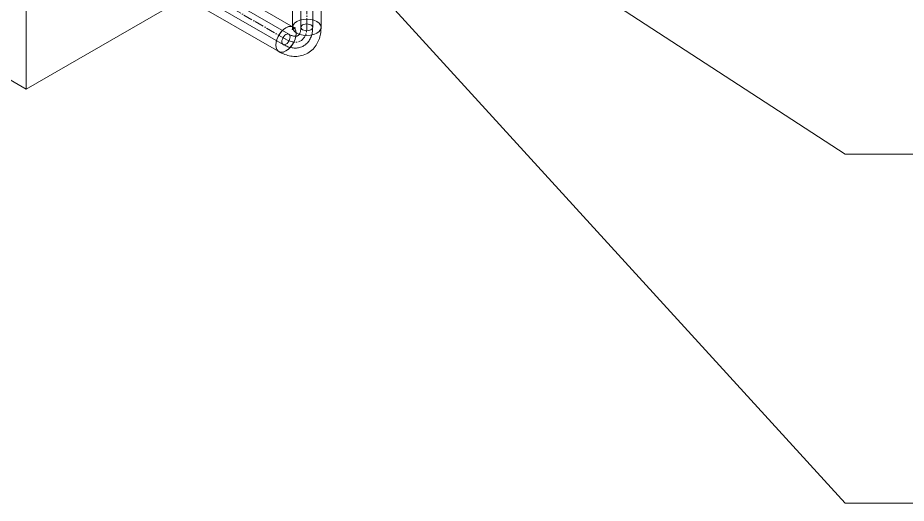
# Model space of a CAD drawing. Header units: millimetres. Extents: x -88595 to 880822, y -1054509 to -148035.
# Drawn here: x 420867 to 421825, y -325738 to -325215 of the extents above; entities that cross this region are included whole.
import ezdxf

# ---------------------------------------------------------------- set-up
doc = ezdxf.new("R2010")
doc.units = ezdxf.units.MM
doc.linetypes.add('$12$ADSK_Осевая', pattern=[14, 10, -2, 0, -2])
doc.linetypes.add('$13$ADSK_Осевая', pattern=[14, 10, -2, 0, -2])
for name, color, linetype, lineweight in [('Изоляция', 7, 'Continuous', 18), ('Марки', 7, 'Continuous', 20), ('Оборудование', 7, 'Continuous', 18), ('Трубопровод', 7, 'Continuous', 18), ('Трубопроводы', 7, 'Continuous', 18)]:
    doc.layers.add(name, color=color, linetype=linetype, lineweight=lineweight)

# ---------------------------------------------------------------- blocks, each defined once
blk = doc.blocks.new('$0$ADSK_Канальный блок кондиционера1 - AD162MJERAB-3266614-В_ОВ3_3')
at = {"layer": 'Оборудование'}
for p, q in [((-28336.81, 10658.26), (-27806.48, 10352.07)), ((-27313.63, 10636.62), (-27806.48, 10352.07)), ((-27806.48, 10352.07), (-27806.48, 10556.2))]:
    blk.add_line(p, q, dxfattribs=at)
blk = doc.blocks.new('$0$ADSK_МедьПайка_Отвод-гнутая труба - Отвод _гнутая труба_-V93-В_ОВ3_3')
at = {"layer": 'Трубопроводы', "color": 134, "true_color": 0x00a6a6}
for points in [[(-25109.43, 9021.74, 0), (-25109.18, 9021.9, 0), (-25108.94, 9022.07, 0), (-25108.7, 9022.27, 0), (-25108.47, 9022.5, 0), (-25108.23, 9022.75, 0), (-25108.01, 9023.03, 0), (-25107.78, 9023.35, 0), (-25107.56, 9023.71, 0), (-25107.34, 9024.11, 0), (-25107.14, 9024.54, 0), (-25106.94, 9025.02, 0), (-25106.76, 9025.54, 0), (-25106.59, 9026.1, 0), (-25106.44, 9026.7, 0), (-25106.31, 9027.34, 0), (-25106.21, 9028.02, 0), (-25106.12, 9028.73, 0), (-25106.07, 9029.48, 0), (-25106.03, 9030.27, 0), (-25106.03, 9030.78, 0)], [(-25104.17, 9033.37, 0), (-25105.18, 9032.61, 0), (-25105.81, 9031.73, 0), (-25106.03, 9030.78, 0), (-25105.81, 9029.83, 0), (-25105.18, 9028.94, 0), (-25104.17, 9028.19, 0), (-25102.85, 9027.6, 0), (-25101.32, 9027.24, 0), (-25099.68, 9027.11, 0), (-25098.04, 9027.24, 0), (-25096.5, 9027.6, 0), (-25095.19, 9028.19, 0)], [(-25095.19, 9028.19, 0), (-25094.18, 9028.94, 0), (-25093.55, 9029.83, 0), (-25093.33, 9030.78, 0), (-25093.55, 9031.73, 0), (-25094.18, 9032.61, 0), (-25095.19, 9033.37, 0), (-25096.5, 9033.95, 0), (-25098.04, 9034.32, 0), (-25099.68, 9034.44, 0), (-25101.32, 9034.32, 0), (-25102.85, 9033.95, 0), (-25104.17, 9033.37, 0)], [(-25103.08, 9010.74, 0), (-25102.08, 9011.37, 0), (-25101.14, 9012.05, 0), (-25100.24, 9012.8, 0), (-25099.39, 9013.61, 0), (-25098.6, 9014.48, 0), (-25097.87, 9015.39, 0), (-25097.19, 9016.34, 0), (-25096.58, 9017.33, 0), (-25096.02, 9018.36, 0), (-25095.52, 9019.42, 0), (-25095.07, 9020.51, 0), (-25094.68, 9021.63, 0), (-25094.34, 9022.76, 0), (-25094.05, 9023.92, 0), (-25093.81, 9025.1, 0), (-25093.62, 9026.3, 0), (-25093.48, 9027.51, 0), (-25093.39, 9028.74, 0), (-25093.34, 9029.98, 0), (-25093.33, 9030.78, 0)], [(-25122.13, 9012.63, 0), (-25123.29, 9012.14, 0), (-25124.37, 9012.03, 0), (-25125.3, 9012.32, 0), (-25126.02, 9012.98, 0), (-25126.47, 9013.97, 0), (-25126.62, 9015.22, 0), (-25126.47, 9016.65, 0), (-25126.02, 9018.16, 0), (-25125.3, 9019.65, 0), (-25124.37, 9021.01, 0), (-25123.29, 9022.15, 0), (-25122.13, 9023, 0)], [(-25122.13, 9023, 0), (-25120.97, 9023.5, 0), (-25119.88, 9023.6, 0), (-25118.95, 9023.32, 0), (-25118.24, 9022.65, 0), (-25117.79, 9021.66, 0), (-25117.64, 9020.41, 0), (-25117.79, 9018.98, 0), (-25118.24, 9017.47, 0), (-25118.95, 9015.98, 0), (-25119.88, 9014.62, 0), (-25120.97, 9013.48, 0), (-25122.13, 9012.63, 0)], [(-25109.43, 9021.74, 0), (-25109.69, 9021.6, 0), (-25109.96, 9021.48, 0), (-25110.25, 9021.38, 0), (-25110.56, 9021.29, 0), (-25110.9, 9021.21, 0), (-25111.26, 9021.16, 0), (-25111.65, 9021.12, 0), (-25112.07, 9021.11, 0), (-25112.52, 9021.12, 0), (-25113, 9021.16, 0), (-25113.51, 9021.23, 0), (-25114.05, 9021.33, 0), (-25114.62, 9021.46, 0), (-25115.22, 9021.64, 0), (-25115.84, 9021.84, 0), (-25116.48, 9022.09, 0), (-25117.14, 9022.38, 0), (-25117.81, 9022.7, 0), (-25118.51, 9023.06, 0), (-25118.95, 9023.32, 0)], [(-25103.08, 9010.74, 0), (-25104.12, 9010.19, 0), (-25105.19, 9009.72, 0), (-25106.29, 9009.31, 0), (-25107.41, 9008.98, 0), (-25108.55, 9008.73, 0), (-25109.71, 9008.55, 0), (-25110.87, 9008.44, 0), (-25112.04, 9008.41, 0), (-25113.21, 9008.44, 0), (-25114.38, 9008.53, 0), (-25115.54, 9008.69, 0), (-25116.7, 9008.91, 0), (-25117.86, 9009.18, 0), (-25119.01, 9009.51, 0), (-25120.15, 9009.9, 0), (-25121.28, 9010.33, 0), (-25122.4, 9010.82, 0), (-25123.51, 9011.35, 0), (-25124.61, 9011.93, 0), (-25125.3, 9012.32, 0)]]:
    blk.add_polyline3d(points, dxfattribs=at)
blk = doc.blocks.new('$0$ADSK_M_Трубы - Диаметр_10-3265709-В_ОВ3_3')
at = {"layer": 'Марки'}
blk.add_line((-19808.77, 11394.76), (-18808.77, 11394.76), dxfattribs=at)

msp = doc.modelspace()

# ---------------------------------------------------------------- linework, layer by layer
at = {"layer": 'Изоляция', "color": 134, "true_color": 0x00a6a6}
for p, q in [((421163.69, -324826.14), (421163.69, -325225)), ((421194.39, -325225), (421194.39, -324826.14)), ((421164.27, -325224.67), (421006.41, -325133.53)), ((420991.06, -325160.11), (421148.92, -325251.26))]:
    msp.add_line(p, q, dxfattribs=at)
for points in [[(421156.59, -325225.43, 0), (421159.01, -325224.35, 0), (421161.3, -325223.95, 0), (421163.36, -325224.26, 0), (421165.08, -325225.25, 0), (421166.37, -325226.88, 0), (421167.18, -325229.07, 0), (421167.45, -325231.7, 0)], [(421167.45, -325231.7, 0), (421167.08, -325228.67, 0), (421165.99, -325226.27, 0), (421164.27, -325224.67, 0), (421162.02, -325223.97, 0), (421159.4, -325224.23, 0), (421156.59, -325225.43, 0)], [(421168.19, -325231.27, 0), (421165.75, -325229.43, 0), (421164.22, -325227.29, 0), (421163.69, -325225, 0), (421164.22, -325222.71, 0), (421165.75, -325220.57, 0), (421168.19, -325218.73, 0)], [(421168.19, -325218.73, 0), (421165.75, -325220.57, 0), (421164.22, -325222.71, 0), (421163.69, -325225, 0), (421164.22, -325227.29, 0), (421165.75, -325229.43, 0), (421168.19, -325231.27, 0)], [(421166.7, -325225.67, 0), (421166.67, -325225.67, 0), (421166.59, -325225.66, 0), (421166.46, -325225.63, 0), (421166.28, -325225.58, 0), (421166.04, -325225.5, 0), (421165.77, -325225.4, 0), (421165.45, -325225.27, 0), (421165.09, -325225.11, 0), (421164.7, -325224.91, 0), (421164.28, -325224.67, 0), (421164.27, -325224.67, 0)], [(421168.19, -325218.73, 0), (421171.37, -325217.33, 0), (421175.07, -325216.44, 0), (421179.04, -325216.14, 0), (421183.02, -325216.44, 0), (421186.72, -325217.33, 0), (421189.9, -325218.73, 0)], [(421189.9, -325218.73, 0), (421186.72, -325217.33, 0), (421183.02, -325216.44, 0), (421179.04, -325216.14, 0), (421175.07, -325216.44, 0), (421171.37, -325217.33, 0), (421168.19, -325218.73, 0)], [(421189.9, -325218.73, 0), (421192.34, -325220.57, 0), (421193.87, -325222.71, 0), (421194.39, -325225, 0), (421193.87, -325227.29, 0), (421192.34, -325229.43, 0), (421189.9, -325231.27, 0)], [(421189.9, -325231.27, 0), (421192.34, -325229.43, 0), (421193.87, -325227.29, 0), (421194.39, -325225, 0), (421193.87, -325222.71, 0), (421192.34, -325220.57, 0), (421189.9, -325218.73, 0)], [(421156.59, -325225.43, 0), (421153.78, -325227.48, 0), (421151.17, -325230.24, 0), (421148.92, -325233.53, 0), (421147.19, -325237.12, 0), (421146.11, -325240.77, 0), (421145.74, -325244.23, 0)], [(421145.74, -325244.23, 0), (421146.01, -325241.28, 0), (421146.82, -325238.17, 0), (421148.11, -325235.04, 0), (421149.83, -325232.07, 0), (421151.89, -325229.39, 0), (421154.18, -325227.14, 0), (421156.59, -325225.43, 0)], [(421156.59, -325250.5, 0), (421159.4, -325248.45, 0), (421162.02, -325245.68, 0), (421164.27, -325242.39, 0), (421165.99, -325238.8, 0), (421167.08, -325235.15, 0), (421167.45, -325231.7, 0)], [(421167.45, -325231.7, 0), (421167.18, -325234.64, 0), (421166.37, -325237.76, 0), (421165.08, -325240.88, 0), (421163.36, -325243.86, 0), (421161.3, -325246.54, 0), (421159.01, -325248.79, 0), (421156.59, -325250.5, 0)], [(421163.35, -325227.61, 0), (421163.36, -325227.58, 0), (421163.39, -325227.51, 0), (421163.43, -325227.38, 0), (421163.48, -325227.19, 0), (421163.53, -325226.96, 0), (421163.58, -325226.67, 0), (421163.63, -325226.32, 0), (421163.66, -325225.93, 0), (421163.69, -325225.5, 0), (421163.69, -325225.01, 0), (421163.69, -325225, 0)], [(421164.79, -325226.24, 0), (421164.51, -325226.42, 0), (421164.26, -325226.6, 0), (421164.02, -325226.8, 0), (421163.82, -325226.99, 0), (421163.66, -325227.17, 0), (421163.53, -325227.32, 0), (421163.44, -325227.45, 0), (421163.38, -325227.55, 0), (421163.35, -325227.6, 0), (421163.35, -325227.61, 0)], [(421164.79, -325226.24, 0), (421165.08, -325226.09, 0), (421165.38, -325225.96, 0), (421165.66, -325225.85, 0), (421165.92, -325225.77, 0), (421166.16, -325225.72, 0), (421166.36, -325225.69, 0), (421166.52, -325225.68, 0), (421166.63, -325225.67, 0), (421166.69, -325225.67, 0), (421166.7, -325225.67, 0)], [(421189.9, -325231.27, 0), (421186.72, -325232.68, 0), (421183.02, -325233.56, 0), (421179.04, -325233.86, 0), (421175.07, -325233.56, 0), (421171.37, -325232.68, 0), (421168.19, -325231.27, 0)], [(421168.19, -325231.27, 0), (421171.37, -325232.68, 0), (421175.07, -325233.56, 0), (421179.04, -325233.86, 0), (421183.02, -325233.56, 0), (421186.72, -325232.68, 0), (421189.9, -325231.27, 0)], [(421180.14, -325252.83, 0), (421181.67, -325251.88, 0), (421183.12, -325250.83, 0), (421184.49, -325249.68, 0), (421185.77, -325248.46, 0), (421186.95, -325247.17, 0), (421188.04, -325245.81, 0), (421189.03, -325244.41, 0), (421189.93, -325242.96, 0), (421190.73, -325241.49, 0), (421191.44, -325239.99, 0), (421192.07, -325238.46, 0), (421192.61, -325236.93, 0), (421193.07, -325235.38, 0), (421193.45, -325233.83, 0), (421193.77, -325232.27, 0), (421194.02, -325230.7, 0), (421194.2, -325229.13, 0), (421194.32, -325227.57, 0), (421194.38, -325226, 0), (421194.39, -325225, 0)], [(421145.74, -325244.23, 0), (421146.11, -325247.26, 0), (421147.19, -325249.66, 0), (421148.92, -325251.26, 0), (421151.17, -325251.95, 0), (421153.78, -325251.69, 0), (421156.59, -325250.5, 0)], [(421156.59, -325250.5, 0), (421154.18, -325251.58, 0), (421151.88, -325251.97, 0), (421149.82, -325251.67, 0), (421148.11, -325250.67, 0), (421146.81, -325249.04, 0), (421146.01, -325246.86, 0), (421145.74, -325244.23, 0)], [(421180.14, -325252.83, 0), (421178.56, -325253.67, 0), (421176.92, -325254.4, 0), (421175.25, -325255.02, 0), (421173.55, -325255.51, 0), (421171.84, -325255.89, 0), (421170.12, -325256.16, 0), (421168.41, -325256.32, 0), (421166.71, -325256.37, 0), (421165.03, -325256.33, 0), (421163.37, -325256.19, 0), (421161.74, -325255.97, 0), (421160.14, -325255.67, 0), (421158.57, -325255.3, 0), (421157.03, -325254.85, 0), (421155.52, -325254.35, 0), (421154.04, -325253.78, 0), (421152.6, -325253.15, 0), (421151.18, -325252.47, 0), (421149.79, -325251.74, 0), (421148.92, -325251.26, 0)]]:
    msp.add_polyline3d(points, dxfattribs=at)
at = {"layer": 'Марки'}
for p, q in [((421197.32, -324995.61), (421759.68, -325361.99)), ((421167.5, -325089.33), (421759.68, -325738.44))]:
    msp.add_line(p, q, dxfattribs=at)
at = {"layer": 'Трубопровод', "color": 134, "true_color": 0x00a6a6}
for p, q in [((421172.69, -324826.14), (421172.69, -325225)), ((421185.39, -325225), (421185.39, -324826.14)), ((421159.77, -325232.46), (421001.91, -325141.32)), ((420995.56, -325152.32), (421153.42, -325243.46))]:
    msp.add_line(p, q, dxfattribs=at)
at = {"layer": 'Трубопровод', "color": 134, "linetype": '$12$ADSK_Осевая', "true_color": 0x00a6a6}
for p, q in [((421179.04, -325225), (421179.04, -324826.14)), ((421179.04, -325225), (421179.04, -324826.14)), ((421156.59, -325237.96), (420998.73, -325146.82)), ((421156.59, -325237.96), (420998.73, -325146.82))]:
    msp.add_line(p, q, dxfattribs=at)
at = {"layer": 'Трубопровод', "color": 134, "true_color": 0x00a6a6}
for points in [[(421174.55, -325227.59, 0), (421173.54, -325226.83, 0), (421172.91, -325225.95, 0), (421172.69, -325225, 0), (421172.91, -325224.05, 0), (421173.54, -325223.17, 0), (421174.55, -325222.41, 0)], [(421174.55, -325222.41, 0), (421175.87, -325221.83, 0), (421177.4, -325221.46, 0), (421179.04, -325221.33, 0), (421180.69, -325221.46, 0), (421182.22, -325221.83, 0), (421183.53, -325222.41, 0)], [(421183.53, -325222.41, 0), (421184.54, -325223.17, 0), (421185.18, -325224.05, 0), (421185.39, -325225, 0), (421185.18, -325225.95, 0), (421184.54, -325226.83, 0), (421183.53, -325227.59, 0)], [(421156.59, -325232.78, 0), (421155.43, -325233.63, 0), (421154.35, -325234.77, 0), (421153.42, -325236.13, 0), (421152.7, -325237.61, 0), (421152.26, -325239.12, 0), (421152.1, -325240.55, 0)], [(421161.08, -325235.37, 0), (421160.93, -325234.12, 0), (421160.48, -325233.12, 0), (421159.77, -325232.46, 0), (421158.84, -325232.18, 0), (421157.76, -325232.28, 0), (421156.59, -325232.78, 0)], [(421183.53, -325227.59, 0), (421182.22, -325228.18, 0), (421180.69, -325228.54, 0), (421179.04, -325228.67, 0), (421177.4, -325228.54, 0), (421175.87, -325228.18, 0), (421174.55, -325227.59, 0)], [(421152.1, -325240.55, 0), (421152.26, -325241.81, 0), (421152.7, -325242.8, 0), (421153.42, -325243.46, 0), (421154.35, -325243.75, 0), (421155.43, -325243.64, 0), (421156.59, -325243.15, 0)], [(421156.59, -325243.15, 0), (421157.76, -325242.3, 0), (421158.84, -325241.16, 0), (421159.77, -325239.8, 0), (421160.48, -325238.31, 0), (421160.93, -325236.8, 0), (421161.08, -325235.37, 0)]]:
    msp.add_polyline3d(points, dxfattribs=at)
at = {"layer": 'Трубопроводы', "color": 134, "linetype": '$13$ADSK_Осевая', "true_color": 0x00a6a6}
msp.add_ellipse((421156.59, -325212.04), major_axis=(-15.88, 27.5), ratio=0.57735, start_param=2.356194, end_param=3.926991, dxfattribs=at)

# ---------------------------------------------------------------- block references
at = {"layer": 'Марки'}
for p in [(441568.45, -336756.75), (441568.45, -337133.2)]:
    msp.add_blockref('$0$ADSK_M_Трубы - Диаметр_10-3265709-В_ОВ3_3', p, dxfattribs=at)
at = {"layer": 'Оборудование'}
msp.add_blockref('$0$ADSK_Канальный блок кондиционера1 - AD162MJERAB-3266614-В_ОВ3_3', (448682.89, -335643.82), dxfattribs=at)
at = {"layer": 'Трубопроводы', "color": 134, "true_color": 0x00a6a6}
msp.add_blockref('$0$ADSK_МедьПайка_Отвод-гнутая труба - Отвод _гнутая труба_-V93-В_ОВ3_3', (446278.72, -334255.78), dxfattribs=at)

doc.saveas('drawing.dxf')
